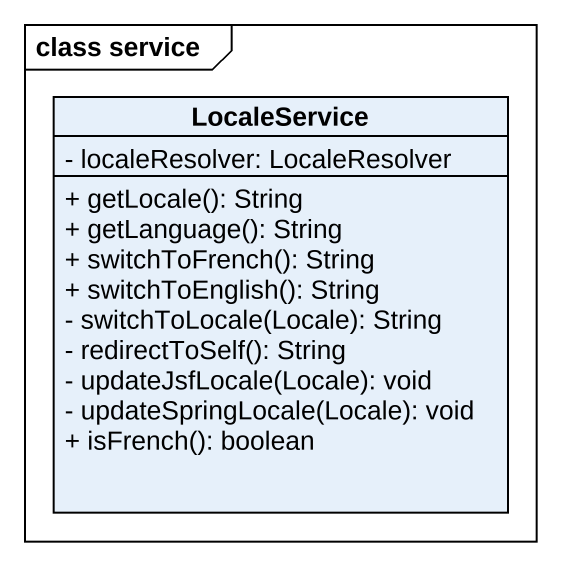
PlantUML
@startuml
mainframe class service
hide circle
hide empty members
skinparam classAttributeIconSize 0
class LocaleService {
  - localeResolver: LocaleResolver
  + getLocale(): String
  + getLanguage(): String
  + switchToFrench(): String
  + switchToEnglish(): String
  - switchToLocale(Locale): String
  - redirectToSelf(): String
  - updateJsfLocale(Locale): void
  - updateSpringLocale(Locale): void
  + isFrench(): boolean
}
@enduml
